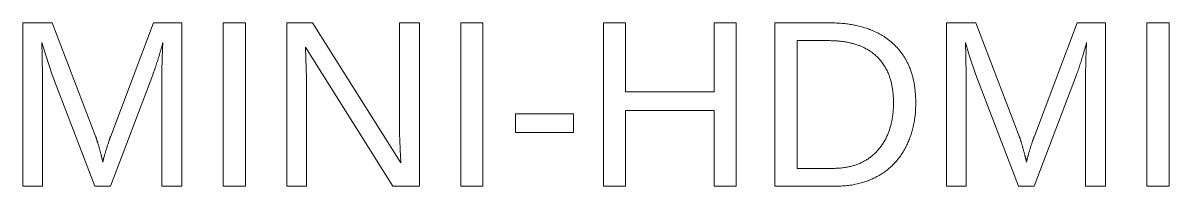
# Model space of a CAD drawing. Header units: millimetres. Extents: x 10 to 414, y 10 to 287.
# Drawn here: x 152 to 163.58, y 144.17 to 145.83 of the extents above; entities that cross this region are included whole.
import ezdxf

# ---------------------------------------------------------------- set-up
doc = ezdxf.new("R2010")
doc.units = ezdxf.units.MM
doc.layers.add('dimensions', color=7, linetype='Continuous', lineweight=13)

msp = doc.modelspace()

# ---------------------------------------------------------------- linework, layer by layer
at = {"layer": 'dimensions'}
for p, q in [((152, 145.826), (152, 144.174)), ((152.294, 145.826), (152, 145.826)), ((152.734, 144.681), (152.294, 145.826)), ((153.318, 145.826), (152.887, 144.681)), ((153.605, 145.826), (153.318, 145.826)), ((153.605, 144.174), (153.605, 145.826)), ((154.024, 145.826), (154.024, 144.174)), ((154.248, 145.826), (154.024, 145.826)), ((154.248, 144.174), (154.248, 145.826)), ((154.666, 145.826), (154.666, 144.174)), ((154.926, 145.826), (154.666, 145.826)), ((155.819, 144.41), (154.926, 145.826)), ((155.805, 145.826), (155.805, 144.743)), ((156.007, 145.826), (155.805, 145.826)), ((156.007, 144.174), (156.007, 145.826)), ((156.424, 145.826), (156.424, 144.174)), ((156.648, 145.826), (156.424, 145.826)), ((156.648, 144.174), (156.648, 145.826)), ((157.865, 145.826), (157.865, 144.174)), ((158.089, 145.826), (157.865, 145.826)), ((158.089, 145.127), (158.089, 145.826)), ((158.982, 145.826), (158.982, 145.127)), ((159.206, 145.826), (158.982, 145.826)), ((159.206, 144.174), (159.206, 145.826)), ((159.598, 145.826), (159.598, 144.174)), ((160.145, 145.826), (159.598, 145.826)), ((161.332, 145.826), (161.332, 144.174)), ((161.626, 145.826), (161.332, 145.826)), ((162.065, 144.681), (161.626, 145.826)), ((162.65, 145.826), (162.219, 144.681)), ((162.937, 145.826), (162.65, 145.826)), ((162.937, 144.174), (162.937, 145.826)), ((163.355, 145.826), (163.355, 144.174)), ((163.579, 145.826), (163.355, 145.826)), ((163.579, 144.174), (163.579, 145.826)), ((152.191, 145.628), (152.23, 145.499)), ((152.195, 145.497), (152.191, 145.628)), ((154.854, 145.581), (155.737, 144.174)), ((154.859, 145.467), (154.854, 145.581)), ((159.822, 145.646), (160.14, 145.646)), ((159.822, 144.354), (159.822, 145.646)), ((161.523, 145.628), (161.561, 145.499)), ((161.526, 145.497), (161.523, 145.628)), ((152.199, 145.276), (152.195, 145.497)), ((152.23, 145.499), (152.295, 145.299)), ((154.865, 145.271), (154.859, 145.467)), ((161.531, 145.276), (161.526, 145.497)), ((161.561, 145.499), (161.627, 145.299)), ((152.199, 144.174), (152.199, 145.276)), ((152.295, 145.299), (152.728, 144.174)), ((152.885, 144.174), (153.311, 145.299)), ((153.404, 145.276), (153.404, 144.174)), ((154.865, 144.174), (154.865, 145.271)), ((161.531, 144.174), (161.531, 145.276)), ((161.627, 145.299), (162.059, 144.174)), ((162.216, 144.174), (162.643, 145.299)), ((162.736, 145.276), (162.736, 144.174)), ((158.982, 145.127), (158.089, 145.127)), ((156.976, 144.906), (156.976, 144.718)), ((157.562, 144.906), (156.976, 144.906)), ((157.562, 144.718), (157.562, 144.906)), ((158.089, 144.94), (158.982, 144.94)), ((158.089, 144.174), (158.089, 144.94)), ((158.982, 144.94), (158.982, 144.174)), ((156.976, 144.718), (157.562, 144.718)), ((160.19, 144.354), (159.822, 144.354)), ((152, 144.174), (152.199, 144.174)), ((152.728, 144.174), (152.885, 144.174)), ((153.404, 144.174), (153.605, 144.174)), ((154.024, 144.174), (154.248, 144.174)), ((154.666, 144.174), (154.865, 144.174)), ((155.737, 144.174), (156.007, 144.174)), ((156.424, 144.174), (156.648, 144.174)), ((157.865, 144.174), (158.089, 144.174)), ((158.982, 144.174), (159.206, 144.174)), ((159.598, 144.174), (160.216, 144.174)), ((161.332, 144.174), (161.531, 144.174)), ((162.059, 144.174), (162.216, 144.174)), ((162.736, 144.174), (162.937, 144.174)), ((163.355, 144.174), (163.579, 144.174))]:
    msp.add_line(p, q, dxfattribs=at)
for points in [[(160.145, 145.826), (160.564, 145.826), (160.792, 145.615)], [(153.414, 145.628), (153.357, 145.418), (153.311, 145.299)], [(153.404, 145.276), (153.404, 145.459), (153.414, 145.628)], [(160.627, 145.485), (160.459, 145.646), (160.14, 145.646)], [(160.792, 145.615), (161.02, 145.405), (161.02, 145.017)], [(162.746, 145.628), (162.689, 145.418), (162.643, 145.299)], [(162.736, 145.276), (162.736, 145.459), (162.746, 145.628)], [(160.795, 145.017), (160.795, 145.324), (160.627, 145.485)], [(160.721, 144.663), (160.795, 144.813), (160.795, 145.017)], [(161.02, 145.017), (161.02, 144.762), (160.92, 144.57)], [(155.819, 144.41), (155.805, 144.64), (155.805, 144.743)], [(152.734, 144.681), (152.757, 144.612), (152.779, 144.532)], [(152.847, 144.561), (152.877, 144.656), (152.887, 144.681)], [(160.51, 144.433), (160.647, 144.513), (160.721, 144.663)], [(162.065, 144.681), (162.089, 144.612), (162.11, 144.532)], [(162.178, 144.561), (162.208, 144.656), (162.219, 144.681)], [(152.779, 144.532), (152.8, 144.453), (152.807, 144.418)], [(152.807, 144.418), (152.817, 144.465), (152.847, 144.561)], [(160.92, 144.57), (160.821, 144.378), (160.638, 144.276)], [(162.11, 144.532), (162.132, 144.453), (162.139, 144.418)], [(162.139, 144.418), (162.148, 144.465), (162.178, 144.561)], [(160.19, 144.354), (160.372, 144.354), (160.51, 144.433)], [(160.638, 144.276), (160.455, 144.174), (160.216, 144.174)]]:
    msp.add_open_spline(points, degree=2, dxfattribs=at)

doc.saveas('drawing.dxf')
